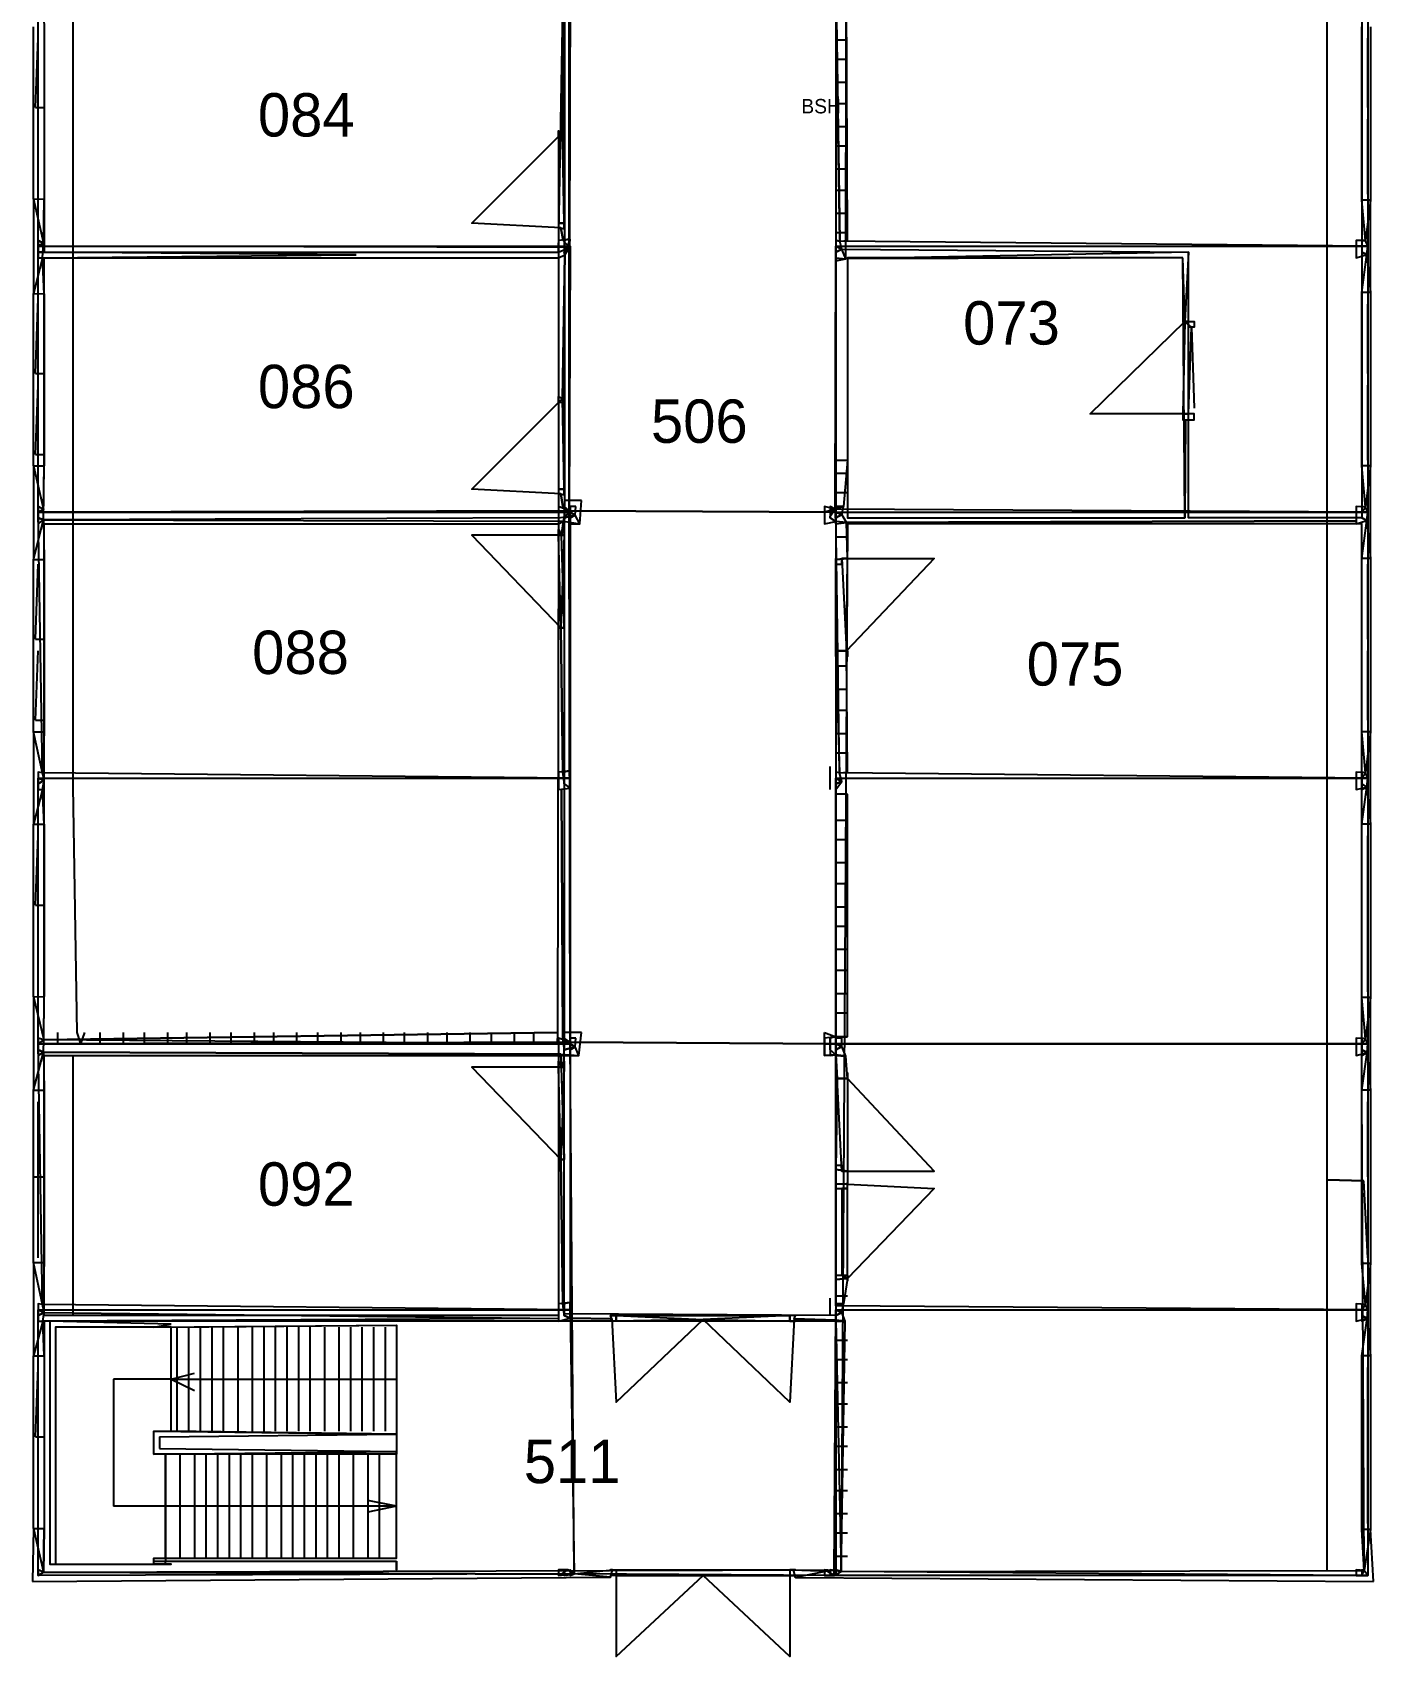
# Model space of a CAD drawing. Header units: metres. Extents: x -641 to 2745, y -1284 to 599.
# Drawn here: x 0 to 232, y -13 to 268 of the extents above; entities that cross this region are included whole.
import ezdxf

# ---------------------------------------------------------------- set-up
doc = ezdxf.new("R2010")
doc.units = ezdxf.units.M

msp = doc.modelspace()

# ---------------------------------------------------------------- linework, layer by layer
for p, q in [((224, 183.5), (224, 330)), ((7, 275.5), (7, 229.5)), ((91.78, 275.33), (91.67, 250.67)), ((91.67, 250.67), (91.78, 275.33)), ((139, 275), (139.67, 231.89)), ((141, 232), (140.83, 274.67)), ((0.17, 239.17), (0.2, 269)), ((0.5, 255), (1, 267)), ((1, 267), (1, 267)), ((2, 269), (2, 239.2)), ((230, 239), (230, 269)), ((231, 255), (231, 267)), ((231.5, 269), (231.5, 239)), ((141, 266.67), (139, 266.67)), ((141, 266.67), (139, 266.67)), ((141, 266.67), (139, 266.67)), ((141, 263.33), (139, 263.33)), ((141, 263.33), (139, 263.33)), ((141, 263.33), (139, 263.33)), ((141, 259.33), (139, 259.33)), ((141, 259.33), (139, 259.33)), ((141, 259.33), (139, 259.33)), ((0.5, 255), (2, 255)), ((1, 240), (1, 253)), ((1, 253), (1, 253)), ((141, 255.67), (139, 255.67)), ((141, 255.67), (139, 255.67)), ((141, 255.67), (139, 255.67)), ((231, 240), (231, 253)), ((91.67, 250.67), (92, 235)), ((141, 251.67), (139, 251.67)), ((141, 251.67), (139, 251.67)), ((141, 251.67), (139, 251.67)), ((141, 248.33), (139, 248.33)), ((141, 248.33), (139, 248.33)), ((141, 248.33), (139, 248.33)), ((141, 244.33), (139, 244.33)), ((141, 244.33), (139, 244.33)), ((141, 244.33), (139, 244.33)), ((0.17, 239.17), (2, 239.2)), ((0.17, 239.17), (2, 239.2)), ((0.17, 239.17), (2, 239.2)), ((0.17, 239.17), (0.17, 222.83)), ((0.17, 239.17), (1.93, 231.53)), ((1.93, 231.53), (2, 239.2)), ((141, 240.67), (139, 240.67)), ((141, 240.67), (139, 240.67)), ((141, 240.67), (139, 240.67)), ((230.62, 232), (230, 239)), ((231.5, 239), (230, 239)), ((231.5, 239), (230.62, 232)), ((231.5, 223), (231.5, 239)), ((141, 236.67), (139, 236.67)), ((141, 236.67), (139, 236.67)), ((141, 236.67), (139, 236.67)), ((91.8, 232), (91.4, 234.2)), ((91.4, 234.2), (91.8, 232)), ((141, 233.33), (139, 233.33)), ((141, 233.33), (139, 233.33)), ((141, 233.33), (139, 233.33)), ((92.12, 229.5), (93, 232.25)), ((139.67, 231.89), (141, 232)), ((140, 230.5), (200, 230)), ((1.75, 229), (0.17, 222.83)), ((1.75, 229), (56, 229.5)), ((2, 222.8), (1.75, 229)), ((56, 229.5), (2, 230)), ((7, 229.5), (7, 183.5)), ((91.67, 204.67), (92.12, 229.5)), ((92.12, 229.5), (91.67, 204.67)), ((140.71, 228.86), (139, 228.5)), ((140.71, 228.86), (139, 228.5)), ((139, 228.5), (140.71, 228.86)), ((139, 228.5), (140.71, 228.86)), ((199, 229), (140.71, 228.86)), ((199.33, 218), (199, 229)), ((200, 230), (199.33, 218)), ((230, 223), (230.86, 229.57)), ((230.86, 229.57), (231.5, 223)), ((0.17, 222.83), (2, 222.8)), ((0.17, 222.83), (2, 222.8)), ((0.17, 222.83), (2, 222.8)), ((0.2, 193), (0.17, 222.83)), ((0.5, 209), (1, 222)), ((2, 222.8), (2, 193)), ((231.5, 223), (230, 223)), ((230, 193), (230, 223)), ((231.5, 223), (231.5, 193)), ((231, 209), (231, 221)), ((200.5, 217), (201, 203)), ((0.5, 209), (2, 209)), ((0.5, 195), (1, 207)), ((1, 207), (1, 207)), ((231, 194), (231, 207)), ((91.67, 204.67), (92, 189)), ((199.5, 201), (199.33, 184)), ((199.33, 184), (199.5, 201)), ((0.5, 195), (2, 195)), ((138.86, 185.5), (139, 194)), ((139, 194), (141, 194)), ((139, 194), (141, 194)), ((141, 194), (140.29, 186)), ((0.2, 193), (0.17, 176.83)), ((0.2, 193), (2, 193)), ((0.2, 193), (1.93, 185.47)), ((0.2, 193), (2, 193)), ((1.93, 185.47), (2, 193)), ((141, 191.67), (139, 191.67)), ((141, 191.67), (139, 191.67)), ((141, 191.67), (139, 191.67)), ((230.62, 185.88), (230, 193)), ((231.5, 193), (230, 193)), ((231.5, 193), (230.62, 185.88)), ((231.5, 177), (231.5, 193)), ((141, 188.33), (139, 188.33)), ((141, 188.33), (139, 188.33)), ((141, 188.33), (139, 188.33)), ((91.4, 188.2), (91.75, 186)), ((91.75, 186), (91.4, 188.2)), ((95, 187), (92, 187)), ((94.67, 183), (95, 187)), ((140.29, 186), (138.86, 185.5)), ((0.17, 176.83), (1.92, 183.67)), ((91, 184), (1.92, 183.67)), ((1.92, 183.67), (2, 176.8)), ((1.92, 183.67), (91.89, 183.44)), ((7, 183.5), (7, 137.5)), ((91.89, 183.44), (91.5, 181)), ((91.5, 181), (91.89, 183.44)), ((91.89, 183.44), (94.67, 183)), ((140.8, 183.2), (139, 183.4)), ((139, 183.4), (139, 176.8)), ((229, 183.5), (140.8, 183.2)), ((140.8, 183.2), (229, 183.5)), ((141, 177), (140.8, 183.2)), ((224, 69.5), (224, 183.5)), ((230, 177), (230.86, 183.57)), ((230.86, 183.57), (231.5, 177)), ((92, 166), (91.5, 181)), ((141, 180.67), (139, 180.67)), ((141, 180.67), (139, 180.67)), ((141, 180.67), (139, 180.67)), ((0.17, 176.83), (2, 176.8)), ((0.17, 176.83), (2, 176.8)), ((0.17, 176.83), (2, 176.8)), ((0.2, 147), (0.17, 176.83)), ((0.5, 163), (1, 176)), ((2, 176.8), (2, 147)), ((141, 177), (139, 176.8)), ((139, 176.8), (141, 177)), ((139, 161), (139, 176.8)), ((231.5, 177), (230, 177)), ((230, 147), (230, 177)), ((231, 163), (231, 176)), ((231.5, 177), (231.5, 147)), ((0.5, 163), (2, 163)), ((91.43, 165), (91.75, 140)), ((91.75, 140), (91.43, 165)), ((0.5, 149), (1, 161)), ((1, 161), (1, 161)), ((140.83, 161), (139, 161)), ((139, 161), (139.62, 139.88)), ((141, 140), (140.83, 161)), ((231, 149), (231, 161)), ((141, 158.33), (139, 158.33)), ((141, 158.33), (139, 158.33)), ((141, 158.33), (139, 158.33)), ((141, 154.33), (139, 154.33)), ((141, 154.33), (139, 154.33)), ((141, 154.33), (139, 154.33)), ((0.5, 149), (2, 149)), ((141, 150.67), (139, 150.67)), ((141, 150.67), (139, 150.67)), ((141, 150.67), (139, 150.67)), ((0.2, 147), (0.2, 131)), ((1.75, 139.88), (0.2, 147)), ((0.2, 147), (2, 147)), ((0.2, 147), (2, 147)), ((2, 147), (1.75, 139.88)), ((141, 146.67), (139, 146.67)), ((141, 146.67), (139, 146.67)), ((141, 146.67), (139, 146.67)), ((230.62, 139.88), (230, 147)), ((231.5, 147), (230, 147)), ((231.5, 147), (230.62, 139.88)), ((231.5, 131), (231.5, 147)), ((141, 143.33), (139, 143.33)), ((141, 143.33), (139, 143.33)), ((141, 143.33), (139, 143.33)), ((138, 137), (138, 141)), ((93, 137.25), (93, 140.25)), ((139.62, 139.88), (141, 140)), ((1.75, 137), (0.2, 131)), ((2, 131), (1.75, 137)), ((7, 137.5), (7.67, 95)), ((91.5, 137), (91.75, 94)), ((91.75, 94), (91.5, 137)), ((141, 136.2), (139, 136.2)), ((141, 136.2), (139, 136.2)), ((141, 136.2), (139, 136.2)), ((141, 136.2), (139, 136.2)), ((139, 136.2), (139, 94.25)), ((141, 94.25), (141, 136.2)), ((230, 131), (230.86, 137.43)), ((230.86, 137.43), (231.5, 131)), ((0.17, 101.17), (0.2, 131)), ((0.2, 131), (2, 131)), ((0.2, 131), (2, 131)), ((2, 131), (2, 101.2)), ((141, 131.67), (139, 131.67)), ((141, 131.67), (139, 131.67)), ((141, 131.67), (139, 131.67)), ((231.5, 131), (230, 131)), ((230, 101), (230, 131)), ((231.5, 131), (231.5, 101)), ((0.5, 117), (1, 129)), ((1, 129), (1, 129)), ((141, 128.33), (139, 128.33)), ((141, 128.33), (139, 128.33)), ((141, 128.33), (139, 128.33)), ((231, 115.5), (231, 129)), ((141, 124.33), (139, 124.33)), ((141, 124.33), (139, 124.33)), ((141, 124.33), (139, 124.33)), ((141, 120.67), (139, 120.67)), ((141, 120.67), (139, 120.67)), ((141, 120.67), (139, 120.67)), ((0.5, 117), (2, 117)), ((141, 116.67), (139, 116.67)), ((141, 116.67), (139, 116.67)), ((141, 116.67), (139, 116.67)), ((231, 102), (231, 115.5)), ((1, 102), (1, 115)), ((1, 115), (1, 115)), ((141, 113.33), (139, 113.33)), ((141, 113.33), (139, 113.33)), ((141, 113.33), (139, 113.33)), ((141, 109.33), (139, 109.33)), ((141, 109.33), (139, 109.33)), ((141, 109.33), (139, 109.33)), ((141, 105.67), (139, 105.67)), ((141, 105.67), (139, 105.67)), ((141, 105.67), (139, 105.67)), ((0.17, 101.17), (2, 101.2)), ((0.17, 101.17), (2, 101.2)), ((0.17, 101.17), (2, 101.2)), ((0.17, 101.17), (0.2, 85)), ((0.17, 101.17), (1.95, 93.68)), ((1.95, 93.68), (2, 101.2)), ((141, 101.67), (139, 101.67)), ((141, 101.67), (139, 101.67)), ((141, 101.67), (139, 101.67)), ((230.62, 93.88), (230, 101)), ((231.5, 101), (230, 101)), ((231.5, 101), (230.62, 93.88)), ((231.5, 85), (231.5, 101)), ((141, 98.33), (139, 98.33)), ((141, 98.33), (139, 98.33)), ((141, 98.33), (139, 98.33)), ((1.95, 93.68), (90.8, 95)), ((90.75, 93), (1.95, 93.68)), ((1.95, 93.68), (1.95, 93.68)), ((4.33, 95), (4.33, 93)), ((4.33, 95), (4.33, 93)), ((4.33, 95), (4.33, 93)), ((7.67, 95), (8.33, 93)), ((7.67, 95), (8.33, 93)), ((9, 95), (8.33, 93)), ((11.67, 95), (11.67, 93)), ((11.67, 95), (11.67, 93)), ((11.67, 95), (11.67, 93)), ((15.67, 95), (15.67, 93)), ((15.67, 95), (15.67, 93)), ((15.67, 95), (15.67, 93)), ((19.33, 95), (19.33, 93)), ((19.33, 95), (19.33, 93)), ((19.33, 95), (19.33, 93)), ((23.33, 95), (23.33, 93)), ((23.33, 95), (23.33, 93)), ((23.33, 95), (23.33, 93)), ((26.67, 95), (26.67, 93)), ((26.67, 95), (26.67, 93)), ((26.67, 95), (26.67, 93)), ((30.67, 95), (30.67, 93)), ((30.67, 95), (30.67, 93)), ((30.67, 95), (30.67, 93)), ((34.33, 95), (34.33, 93)), ((34.33, 95), (34.33, 93)), ((34.33, 95), (34.33, 93)), ((38.33, 95), (38.33, 93)), ((38.33, 95), (38.33, 93)), ((38.33, 95), (38.33, 93)), ((41.67, 95), (41.67, 93)), ((41.67, 95), (41.67, 93)), ((41.67, 95), (41.67, 93)), ((45.67, 95), (45.67, 93)), ((45.67, 95), (45.67, 93)), ((45.67, 95), (45.67, 93)), ((49.33, 95), (49.33, 93)), ((49.33, 95), (49.33, 93)), ((49.33, 95), (49.33, 93)), ((53.33, 95), (53.33, 93)), ((53.33, 95), (53.33, 93)), ((53.33, 95), (53.33, 93)), ((56.67, 95), (56.67, 93)), ((56.67, 95), (56.67, 93)), ((56.67, 95), (56.67, 93)), ((60.67, 95), (60.67, 93)), ((60.67, 95), (60.67, 93)), ((60.67, 95), (60.67, 93)), ((64.33, 95), (64.33, 93)), ((64.33, 95), (64.33, 93)), ((64.33, 95), (64.33, 93)), ((68.33, 95), (68.33, 93)), ((68.33, 95), (68.33, 93)), ((68.33, 95), (68.33, 93)), ((71.67, 95), (71.67, 93)), ((71.67, 95), (71.67, 93)), ((71.67, 95), (71.67, 93)), ((75.67, 95), (75.67, 93)), ((75.67, 95), (75.67, 93)), ((75.67, 95), (75.67, 93)), ((79.33, 95), (79.33, 93)), ((79.33, 95), (79.33, 93)), ((79.33, 95), (79.33, 93)), ((83.33, 95), (83.33, 93)), ((83.33, 95), (83.33, 93)), ((83.33, 95), (83.33, 93)), ((86.67, 95), (86.67, 93)), ((86.67, 95), (86.67, 93)), ((86.67, 95), (86.67, 93)), ((90.8, 95), (90.75, 93)), ((90.8, 95), (90.75, 93)), ((90.8, 95), (90.75, 93)), ((95, 95), (92, 95)), ((94.5, 91), (95, 95)), ((137, 91), (137, 95)), ((137, 95), (139, 94.25)), ((141, 94.25), (139, 94.25)), ((141, 94.25), (139, 94.25)), ((139, 94.25), (141, 94.25)), ((0.2, 85), (1.92, 91.58)), ((1.92, 91.58), (2, 85)), ((91.4, 91.2), (1.92, 91.58)), ((1.92, 91.58), (91.4, 91.2)), ((7, 91), (7, 46)), ((91.4, 91.2), (91.5, 89)), ((91.5, 89), (91.4, 91.2)), ((91.4, 91.2), (94.5, 91)), ((139, 91.1), (137, 91)), ((140.71, 90.86), (139, 91.1)), ((140.71, 90.86), (139, 91.1)), ((140.71, 90.86), (139, 91.1)), ((140.71, 90.86), (139, 91.1)), ((139, 91.1), (139.2, 87)), ((141, 87), (140.71, 90.86)), ((230, 85), (230.88, 91.5)), ((230.88, 91.5), (231.5, 85)), ((92, 74), (91.5, 89)), ((0.17, 55.17), (0.2, 85)), ((0.2, 85), (2, 85)), ((0.2, 85), (2, 85)), ((2, 85), (2, 55.2)), ((139.2, 87), (139, 71.25)), ((139.2, 87), (141, 87)), ((231.5, 85), (230, 85)), ((230, 55), (230, 85)), ((231.5, 85), (231.5, 55)), ((1, 69.25), (1, 83)), ((1, 83), (1, 83)), ((231, 70), (231, 83)), ((91.43, 73), (91.75, 48)), ((91.75, 48), (91.43, 73)), ((139, 71.25), (141, 71)), ((139, 68.75), (139, 71.25)), ((141, 71), (141, 68.75)), ((0, 70), (2, 70)), ((1, 56), (1, 69.25)), ((1, 69.25), (1, 69.25)), ((141, 68.75), (139, 68.75)), ((139, 52.25), (139, 68.75)), ((224, 2), (224, 69.5)), ((224, 69.5), (230.33, 69.33)), ((230.33, 69.33), (224, 69.5)), ((231, 56), (230.33, 69.33)), ((0.17, 55.17), (2, 55.2)), ((0.17, 55.17), (2, 55.2)), ((0.17, 55.17), (2, 55.2)), ((0.17, 55.17), (0.2, 39)), ((1.75, 47.88), (0.17, 55.17)), ((2, 55.2), (1.75, 47.88)), ((230.62, 47.88), (230, 55)), ((231.5, 55), (230, 55)), ((231.5, 55), (230.62, 47.88)), ((231.5, 39), (231.5, 55)), ((139, 52.25), (141, 52.4)), ((139, 47.67), (139, 52.25)), ((141, 52.4), (140.29, 48)), ((93, 45.57), (93, 48.25)), ((138, 46), (138, 49)), ((141, 49.33), (139, 49.33)), ((141, 49.33), (139, 49.33)), ((141, 49.33), (139, 49.33)), ((140.29, 48), (139, 47.67)), ((1.8, 45), (0.2, 39)), ((91, 45.5), (1.8, 45)), ((2, 39), (1.8, 45)), ((2, 46.5), (91, 45.5)), ((93, 45.57), (100.2, 45.4)), ((100.2, 45.4), (93, 45.57)), ((101, 46), (131, 46)), ((139, 45.2), (131.8, 45.4)), ((131.8, 45.4), (139, 45.2)), ((140.6, 45), (139, 45.2)), ((140.6, 45), (139, 45.2)), ((139, 45.2), (139.9, 1.7)), ((139.9, 1.7), (140.6, 45)), ((230, 39), (230.88, 45.5)), ((230.88, 45.5), (231.5, 39)), ((21, 44), (63, 44.33)), ((25, 44), (25, 26)), ((27, 44), (27, 26)), ((29, 44), (29, 26)), ((31, 44), (31, 26)), ((33, 44), (33, 26)), ((35.5, 44), (35.5, 26)), ((35.5, 44), (35.5, 26)), ((38, 44), (38, 26)), ((40, 44), (40, 26)), ((42, 44), (42, 26)), ((44, 44), (44, 26)), ((46, 44), (46, 26)), ((48, 44), (48, 26)), ((50.5, 44), (50.5, 26)), ((50.5, 44), (50.5, 26)), ((53, 44), (53, 26)), ((55, 44), (55, 26)), ((57, 44), (57, 26)), ((59, 44), (59, 26)), ((61, 44), (61, 26)), ((141, 41.67), (139, 41.67)), ((141, 41.67), (139, 41.67)), ((141, 41.67), (139, 41.67)), ((0.17, 9.17), (0.2, 39)), ((0.2, 39), (2, 39)), ((0.2, 39), (2, 39)), ((0.5, 25), (1, 37)), ((1, 37), (1, 37)), ((2, 39), (2, 9.17)), ((141, 38.33), (139, 38.33)), ((141, 38.33), (139, 38.33)), ((141, 38.33), (139, 38.33)), ((231.5, 39), (230, 39)), ((230, 9), (230, 39)), ((231, 23.5), (231, 37)), ((231.5, 39), (231.5, 9)), ((14, 35), (14, 13)), ((24, 35), (14, 35)), ((24, 35), (28, 36)), ((24, 35), (28, 33)), ((24, 35), (63, 35)), ((141, 34.33), (139, 34.33)), ((141, 34.33), (139, 34.33)), ((141, 34.33), (139, 34.33)), ((141, 30.67), (139, 30.67)), ((141, 30.67), (139, 30.67)), ((141, 30.67), (139, 30.67)), ((21, 26), (63, 25.5)), ((22, 25), (63, 25.5)), ((63, 25.5), (63, 22.5)), ((141, 26.67), (139, 26.67)), ((141, 26.67), (139, 26.67)), ((141, 26.67), (139, 26.67)), ((0.5, 25), (2, 25)), ((1, 10), (1, 23)), ((1, 23), (1, 23)), ((21, 22), (63, 22.5)), ((22, 25), (22, 23)), ((22, 23), (63, 22.5)), ((141, 23.33), (139, 23.33)), ((141, 23.33), (139, 23.33)), ((141, 23.33), (139, 23.33)), ((231, 10), (231, 23.5)), ((23, 22), (23, 3.5)), ((25.5, 22), (25.5, 4)), ((25.5, 22), (25.5, 4)), ((28, 22), (28, 4)), ((30, 22), (30, 4)), ((32, 22), (32, 4)), ((34, 22), (34, 4)), ((36, 22), (36, 4)), ((38, 22), (38, 4)), ((40.5, 22), (40.5, 4)), ((40.5, 22), (40.5, 4)), ((43, 22), (43, 4)), ((45, 22), (45, 4)), ((47, 22), (47, 4)), ((49, 22), (49, 4)), ((51, 22), (51, 4)), ((53, 22), (53, 4)), ((55.5, 22), (55.5, 4)), ((55.5, 22), (55.5, 4)), ((58, 22), (58, 4)), ((60, 22), (60, 4)), ((141, 19.33), (139, 19.33)), ((141, 19.33), (139, 19.33)), ((141, 19.33), (139, 19.33)), ((141, 15.67), (139, 15.67)), ((141, 15.67), (139, 15.67)), ((141, 15.67), (139, 15.67)), ((23, 13), (14, 13)), ((63, 13), (23, 13)), ((63, 13), (58, 14)), ((63, 13), (58, 12)), ((141, 11.67), (139, 11.67)), ((141, 11.67), (139, 11.67)), ((141, 11.67), (139, 11.67)), ((0.17, 9.17), (0, 0)), ((0.17, 9.17), (2, 9.17)), ((0.17, 9.17), (1.93, 1.6)), ((0.17, 9.17), (2, 9.17)), ((0.17, 9.17), (2, 9.17)), ((1.93, 1.6), (2, 9.17)), ((230.4, 1.9), (230, 9)), ((231.5, 9), (230, 9)), ((231.5, 9), (230.4, 1.9)), ((232, 0), (231.5, 9)), ((141, 8.33), (139, 8.33)), ((141, 8.33), (139, 8.33)), ((141, 8.33), (139, 8.33)), ((21, 3.5), (63, 3.5)), ((21, 3.5), (63, 3.5)), ((141, 4.33), (139, 4.33)), ((141, 4.33), (139, 4.33)), ((141, 4.33), (139, 4.33)), ((0, 0), (100, 0.75)), ((1.93, 1.6), (91.5, 1.25)), ((91.5, 1.25), (1.93, 1.6)), ((93.72, 1.33), (100.33, 2)), ((100, 0.75), (93.72, 1.33)), ((100, 0.75), (93.72, 1.33)), ((100.33, 2), (131.67, 2)), ((131.67, 2), (137.5, 1.75)), ((137.5, 1.75), (132, 0.67)), ((132, 0.67), (232, 0)), ((139.9, 1.7), (230.4, 1.9)), ((229, 1), (139.9, 1.7)), ((139.9, 1.7), (139.9, 1.7))]:
    msp.add_line(p, q)
for points in [[(92.2, 414.2), (139, 414), (139, 46), (92, 46.29)], [(140.71, 228.86), (141, 413), (230, 413), (230, 223), (230, 223), (230, 193), (230, 193), (230, 184), (200, 184), (200, 230)], [(1, 231), (1, 277), (93, 277), (92.9, 230.8)], [(92.82, 277), (139, 277), (139, 185), (92.86, 185.21)], [(139.67, 231.89), (139, 277), (231, 277), (231, 231)], [(1.71, 275), (2, 269), (2, 269), (2, 239), (2, 239), (2, 230), (91, 230), (91.78, 275.33)], [(91.67, 250.67), (92, 251), (92, 251), (92, 250), (92, 250), (92, 250), (91, 250), (91, 251), (91, 251), (91.67, 250.67)], [(91, 250), (91, 235), (92, 235), (91.67, 250.67)], [(91.4, 234.2), (92, 234), (92, 234), (92, 235), (92, 235), (92, 235), (91, 235), (91, 234), (91, 234), (91.4, 234.2)], [(1.93, 231.53), (1, 232), (1, 232), (1.93, 231.53)], [(1.93, 231.53), (1, 232), (1, 231), (1.93, 231.53)], [(1.93, 231.53), (1, 232), (1, 231), (1.93, 231.53)], [(1.93, 231.53), (1, 232), (1, 231), (1.93, 231.53)], [(1.93, 231.53), (1, 232), (1, 231), (1.93, 231.53)], [(1.93, 231.53), (1, 231), (1, 230), (2, 230)], [(1.93, 231.53), (1, 231), (1, 230), (2, 230)], [(1.93, 231.53), (1, 231), (1, 229), (1.75, 229)], [(1, 185), (1, 231), (93, 231), (92.86, 185.21)], [(93, 232.25), (91, 232), (91, 231), (92.9, 230.8)], [(93, 232.25), (91, 232), (91, 231), (92.9, 230.8)], [(92.9, 230.8), (91, 231), (91, 230), (92.9, 230.8)], [(92.9, 230.8), (91, 231), (91, 229), (92.12, 229.5)], [(91.8, 232), (92, 232), (92, 232), (91.8, 232)], [(91.8, 232), (92, 232), (92, 231), (92.9, 230.8)], [(93, 232.25), (92, 232), (92, 231), (92.9, 230.8)], [(92.9, 230.8), (92, 231), (92, 230), (92.9, 230.8)], [(138.86, 185.5), (139, 231), (231, 231), (231, 185)], [(139.67, 231.89), (139, 232), (139, 232), (139.67, 231.89)], [(139.67, 231.89), (139, 232), (139, 231), (140, 230.5)], [(139.67, 231.89), (139, 232), (139, 231), (140, 230.5)], [(139.67, 231.89), (139, 232), (139, 231), (140, 230.5)], [(139.67, 231.89), (139, 232), (139, 231), (140, 230.5)], [(140, 230.5), (139, 231), (139, 230), (140, 230.5)], [(140, 230.5), (139, 231), (139, 230), (140, 230.5)], [(140, 230.5), (139, 231), (139, 229), (140.71, 228.86)], [(140, 230.5), (139, 230), (139, 230), (140, 230.5)], [(140, 230.5), (139, 230), (139, 230), (140, 230.5)], [(230.62, 232), (229, 232), (229, 231), (231, 231)], [(231, 231), (229, 231), (229, 229), (230.86, 229.57)], [(230.62, 232), (230, 232), (230, 232), (230.62, 232)], [(230.62, 232), (230, 232), (230, 231), (231, 231)], [(230.62, 232), (230, 232), (230, 231), (231, 231)], [(230.62, 232), (230, 232), (230, 231), (231, 231)], [(231, 231), (230, 231), (230, 230), (230.86, 229.57)], [(231, 231), (230, 231), (230, 230), (230.86, 229.57)], [(2, 230), (1, 230), (1, 230), (2, 230)], [(2, 230), (1, 230), (1, 230), (2, 230)], [(1.92, 183.67), (2, 193), (2, 193), (2, 223), (2, 223), (2, 229), (91, 229), (91, 184)], [(92.12, 229.5), (92, 230), (92, 230), (92.12, 229.5)], [(92.12, 229.5), (92, 230), (92, 230), (92.12, 229.5)], [(199, 229), (141, 229), (141, 184), (199.33, 184)], [(230, 230), (230, 230), (230, 230), (230, 230)], [(230.86, 229.57), (230, 230), (230, 230), (230.86, 229.57)], [(199.33, 218), (199, 202), (200, 202), (200.5, 217)], [(199.33, 218), (200, 218), (201, 218), (201, 217), (200, 217), (200, 218), (199, 218), (199, 218), (199, 218), (199.33, 218)], [(91.67, 204.67), (92, 205), (92, 205), (92, 204), (92, 204), (92, 204), (91, 204), (91, 205), (91, 205), (91.67, 204.67)], [(91, 204), (91, 189), (92, 189), (91.67, 204.67)], [(199.5, 201), (200, 201), (201, 201), (201, 202), (200, 202), (200, 202), (199, 202), (199, 201), (199, 201), (199.5, 201)], [(91.4, 188.2), (92, 188), (92, 188), (92, 189), (92, 189), (92, 189), (91, 189), (91, 188), (91, 188), (91.4, 188.2)], [(1.93, 185.47), (1, 186), (1, 185), (1.93, 185.47)], [(1.93, 185.47), (1, 186), (1, 185), (1.93, 185.47)], [(1.93, 185.47), (1, 186), (1, 185), (1.93, 185.47)], [(1.93, 185.47), (1, 186), (1, 185), (1.93, 185.47)], [(1.93, 185.47), (1, 186), (1, 185), (1.93, 185.47)], [(1.93, 185.47), (1, 185), (1, 184), (1.92, 183.67)], [(1.93, 185.47), (1, 185), (1, 184), (1.92, 183.67)], [(1.93, 185.47), (1, 185), (1, 183), (1.92, 183.67)], [(92.86, 185.21), (91, 186), (91, 185), (92.86, 185.21)], [(92.86, 185.21), (91, 186), (91, 185), (92.86, 185.21)], [(91.75, 186), (92, 186), (92, 185), (92.86, 185.21)], [(91.75, 186), (92, 186), (92, 185), (92.86, 185.21)], [(92.86, 185.21), (92, 186), (92, 185), (92.86, 185.21)], [(94, 186), (93, 186), (93, 185), (93.88, 184.5)], [(94, 186), (93, 186), (93, 185), (93.88, 184.5)], [(94, 186), (93, 186), (93, 185), (93.88, 184.5)], [(94, 186), (93, 186), (93, 185), (93.88, 184.5)], [(94, 186), (93, 186), (93, 185), (93.88, 184.5)], [(138.86, 185.5), (137, 186), (137, 185), (138.86, 185.5)], [(138.86, 185.5), (137, 185), (137, 183), (139, 183.4)], [(138.86, 185.5), (138, 186), (138, 185), (138, 184.33)], [(138.86, 185.5), (138, 186), (138, 185), (138, 184.33)], [(138.86, 185.5), (138, 186), (138, 185), (138.86, 185.5)], [(138.86, 185.5), (138, 186), (138, 185), (138.86, 185.5)], [(138.86, 185.5), (138, 185), (138, 184), (139, 183.4)], [(138.86, 185.5), (138, 185), (138, 184), (139, 183.4)], [(140.29, 186), (139, 186), (139, 185), (140, 184.57)], [(140.29, 186), (139, 186), (139, 185), (140, 184.57)], [(140.29, 186), (139, 186), (139, 185), (140, 184.57)], [(140.29, 186), (139, 186), (139, 185), (140, 184.57)], [(140.29, 186), (139, 186), (139, 185), (140, 184.57)], [(230.62, 185.88), (229, 186), (229, 185), (231, 185)], [(230.62, 185.88), (230, 186), (230, 185), (230.62, 185.88)], [(230.62, 185.88), (230, 186), (230, 185), (231, 185)], [(230.62, 185.88), (230, 186), (230, 185), (231, 185)], [(230.62, 185.88), (230, 186), (230, 185), (231, 185)], [(1.75, 139.88), (1, 185), (93, 185), (93, 139)], [(1.92, 183.67), (1, 184), (1, 184), (1.92, 183.67)], [(1.92, 183.67), (1, 184), (1, 184), (1.92, 183.67)], [(1.95, 93.68), (2, 101), (2, 101), (2, 131), (2, 131), (2, 147), (2, 147), (2, 177), (2, 177), (2, 183), (91, 183), (90.8, 95)], [(92.86, 185.21), (91, 185), (91, 184), (93.88, 184.5)], [(92.86, 185.21), (91, 185), (91, 183), (91.89, 183.44)], [(91.89, 183.44), (92, 184), (92, 184), (91.89, 183.44)], [(91.89, 183.44), (92, 184), (92, 184), (91.89, 183.44)], [(92.86, 185.21), (92, 185), (92, 184), (93.88, 184.5)], [(92.86, 185.21), (139, 185), (139, 93), (93, 93.27)], [(93.88, 184.5), (93, 185), (93, 184), (93.88, 184.5)], [(93.88, 184.5), (93, 185), (93, 184), (93.88, 184.5)], [(93.88, 184.5), (93, 185), (93, 183), (94.67, 183)], [(93.88, 184.5), (93, 184), (93, 184), (93.88, 184.5)], [(93.88, 184.5), (93, 184), (93, 184), (93.88, 184.5)], [(138, 184.33), (138, 184), (138, 184), (138, 184.33)], [(138, 184.33), (138, 184), (138, 184), (138, 184.33)], [(140, 184.57), (139, 185), (139, 184), (140, 184.57)], [(140, 184.57), (139, 185), (139, 184), (140, 184.57)], [(140, 184.57), (139, 185), (139, 183), (140.8, 183.2)], [(139.62, 139.88), (139, 185), (231, 185), (231, 139)], [(140, 184.57), (139, 184), (139, 184), (140, 184.57)], [(140, 184.57), (139, 184), (139, 184), (140, 184.57)], [(230.4, 1.9), (230, 85), (230, 85), (230, 101), (230, 101), (230, 131), (230, 131), (230, 147), (230, 147), (230, 177), (230, 177), (230, 183), (141, 183), (139.9, 1.7)], [(231, 185), (229, 185), (229, 183), (230.86, 183.57)], [(231, 185), (230, 185), (230, 184), (230.86, 183.57)], [(231, 185), (230, 185), (230, 184), (230.86, 183.57)], [(230, 184), (230, 184), (230, 184), (230, 184)], [(230.86, 183.57), (230, 184), (230, 184), (230.86, 183.57)], [(91.5, 181), (92, 182), (92, 182), (92, 181), (92, 181), (92, 181), (91, 181), (91, 182), (91, 182), (91.5, 181)], [(91.43, 165), (91, 181), (92, 181), (91.43, 165)], [(139, 176.8), (139, 177), (139, 177), (139, 176), (140, 176), (140, 177), (141, 177), (141, 177), (141, 177), (141, 177)], [(140.83, 161), (141, 177), (140, 177), (140.83, 161)], [(91.43, 165), (92, 165), (92, 165), (92, 166), (92, 166), (92, 165), (91, 165), (91, 165), (91, 165), (91.43, 165)], [(139, 161), (139, 160), (139, 160), (139, 161), (140, 161), (140, 161), (141, 161), (141, 160), (141, 160), (140.83, 161)], [(1.75, 139.88), (1, 140), (1, 139), (2, 138.62)], [(1.75, 139.88), (1, 140), (1, 139), (2, 138.62)], [(1.75, 139.88), (1, 140), (1, 139), (2, 138.62)], [(1.75, 139.88), (1, 140), (1, 139), (2, 138.62)], [(1.75, 139.88), (1, 140), (1, 139), (2, 138.62)], [(2, 138.62), (1, 139), (1, 138), (2, 138.62)], [(2, 138.62), (1, 139), (1, 137), (1.75, 137)], [(2, 138.62), (1, 139), (1, 137), (1.75, 137)], [(1, 93), (1, 139), (93, 139), (93, 93.27)], [(2, 138.62), (1, 138), (1, 138), (2, 138.62)], [(2, 138.62), (1, 138), (1, 138), (2, 138.62)], [(93, 140.25), (91, 140), (91, 139), (93, 139)], [(93, 140.25), (91, 140), (91, 139), (93, 139)], [(93, 139), (91, 139), (91, 137), (93, 137.25)], [(93, 139), (91, 139), (91, 137), (93, 137.25)], [(91.75, 140), (92, 140), (92, 139), (92, 138.33)], [(91.75, 140), (92, 140), (92, 139), (92, 138.33)], [(93, 140.25), (92, 140), (92, 139), (93, 139)], [(93, 139), (92, 139), (92, 138), (93, 137.25)], [(92, 138.33), (92, 138), (92, 138), (92, 138.33)], [(92, 138.33), (92, 138), (92, 138), (92, 138.33)], [(139.62, 139.88), (139, 140), (139, 139), (140, 138.4)], [(139.62, 139.88), (139, 140), (139, 139), (140, 138.4)], [(139.62, 139.88), (139, 140), (139, 139), (140, 138.4)], [(139.62, 139.88), (139, 140), (139, 139), (140, 138.4)], [(139.62, 139.88), (139, 140), (139, 139), (140, 138.4)], [(140, 138.4), (139, 139), (139, 138), (140, 138.4)], [(140, 138.4), (139, 139), (139, 137), (140, 138.4)], [(140, 138.4), (139, 139), (139, 137), (140, 138.4)], [(139, 93), (139, 139), (231, 139), (231, 93)], [(140, 138.4), (139, 138), (139, 138), (140, 138.4)], [(140, 138.4), (139, 138), (139, 138), (140, 138.4)], [(230.62, 139.88), (229, 140), (229, 139), (231, 139)], [(231, 139), (229, 139), (229, 137), (230.86, 137.43)], [(230.62, 139.88), (230, 140), (230, 139), (230.62, 139.88)], [(230.62, 139.88), (230, 140), (230, 139), (231, 139)], [(230.62, 139.88), (230, 140), (230, 139), (231, 139)], [(230.62, 139.88), (230, 140), (230, 139), (231, 139)], [(231, 139), (230, 139), (230, 138), (230.86, 137.43)], [(231, 139), (230, 139), (230, 137), (230.86, 137.43)], [(230, 138), (230, 138), (230, 138), (230, 138)], [(230.86, 137.43), (230, 138), (230, 138), (230.86, 137.43)], [(1.95, 93.68), (1, 94), (1, 93), (1.95, 93.68)], [(1.95, 93.68), (1, 94), (1, 93), (1.95, 93.68)], [(1.95, 93.68), (1, 94), (1, 93), (1.95, 93.68)], [(1.95, 93.68), (1, 94), (1, 93), (1.95, 93.68)], [(1.95, 93.68), (1, 94), (1, 93), (1.95, 93.68)], [(1.95, 93.68), (1, 93), (1, 91), (1.92, 91.58)], [(1.95, 93.68), (1, 93), (1, 91), (1.92, 91.58)], [(1.75, 47.88), (1, 93), (93, 93), (93, 47)], [(93, 93.27), (91, 94), (91, 93), (93, 93.27)], [(93, 93.27), (91, 94), (91, 93), (93, 93.27)], [(93, 93.27), (91, 93), (91, 91), (93, 91)], [(93, 93.27), (91, 93), (91, 91), (93, 91)], [(91.75, 94), (92, 94), (92, 93), (92, 92.33)], [(91.75, 94), (92, 94), (92, 93), (92, 92.33)], [(93, 93.27), (92, 94), (92, 93), (93, 93.27)], [(94, 94), (93, 94), (93, 93), (93.87, 92.47)], [(94, 94), (93, 94), (93, 93), (93.87, 92.47)], [(94, 94), (93, 94), (93, 93), (93.87, 92.47)], [(94, 94), (93, 94), (93, 93), (93.87, 92.47)], [(94, 94), (93, 94), (93, 93), (93.87, 92.47)], [(93, 93.27), (139, 93), (139, 1), (93.72, 1.33)], [(93.87, 92.47), (93, 93), (93, 91), (94.5, 91)], [(93.87, 92.47), (93, 93), (93, 91), (94.5, 91)], [(139, 94.25), (137, 94), (137, 93), (139, 93)], [(139, 93), (137, 93), (137, 91), (139, 91.1)], [(139, 94.25), (138, 94), (138, 93), (139, 93)], [(139, 94.25), (138, 94), (138, 93), (139, 93)], [(138, 94), (138, 94), (138, 93), (138, 92.33)], [(138, 94), (138, 94), (138, 93), (138, 92.33)], [(139, 93), (138, 93), (138, 91), (139, 91.1)], [(140, 94), (139, 94), (139, 93), (140, 92.54)], [(140, 94), (139, 94), (139, 93), (140, 92.54)], [(140, 94), (139, 94), (139, 93), (140, 92.54)], [(140, 94), (139, 94), (139, 93), (140, 92.54)], [(140, 94), (139, 94), (139, 93), (140, 92.54)], [(140, 92.54), (139, 93), (139, 91), (140.71, 90.86)], [(140, 92.54), (139, 93), (139, 91), (140.71, 90.86)], [(139, 47.67), (139, 93), (231, 93), (231, 47)], [(230.62, 93.88), (229, 94), (229, 93), (231, 93)], [(231, 93), (229, 93), (229, 91), (230.88, 91.5)], [(230.62, 93.88), (230, 94), (230, 93), (230.62, 93.88)], [(230.62, 93.88), (230, 94), (230, 93), (231, 93)], [(230.62, 93.88), (230, 94), (230, 93), (231, 93)], [(230.62, 93.88), (230, 94), (230, 93), (231, 93)], [(231, 93), (230, 93), (230, 91), (230.88, 91.5)], [(1.92, 91.58), (1, 92), (1, 92), (1.92, 91.58)], [(1.92, 91.58), (1, 92), (1, 92), (1.92, 91.58)], [(1.92, 91.58), (1, 92), (1, 92), (1.92, 91.58)], [(2, 85), (2, 91), (91, 91), (91, 46), (2, 46), (2, 55), (2, 55), (2, 85), (2, 85)], [(91.5, 89), (92, 90), (92, 90), (92, 89), (92, 89), (92, 89), (91, 89), (91, 90), (91, 90), (91.5, 89)], [(93.87, 92.47), (92, 92), (92, 92), (93.87, 92.47)], [(92, 92.33), (92, 92), (92, 92), (92, 92.33)], [(92, 92.33), (92, 92), (92, 92), (92, 92.33)], [(93.87, 92.47), (93, 92), (93, 92), (93.87, 92.47)], [(93.87, 92.47), (93, 92), (93, 92), (93.87, 92.47)], [(93.87, 92.47), (93, 92), (93, 92), (93.87, 92.47)], [(138, 92.33), (138, 92), (138, 92), (138, 92.33)], [(138, 92.33), (138, 92), (138, 92), (138, 92.33)], [(139, 91.1), (138, 92), (138, 92), (139, 91.1)], [(140, 92.54), (139, 92), (139, 92), (140, 92.54)], [(140, 92.54), (139, 92), (139, 92), (140, 92.54)], [(140, 92.54), (139, 92), (139, 92), (140, 92.54)], [(230, 92), (230, 92), (230, 92), (230, 92)], [(230.88, 91.5), (230, 92), (230, 92), (230.88, 91.5)], [(230.88, 91.5), (230, 92), (230, 92), (230.88, 91.5)], [(91.43, 73), (91, 89), (92, 89), (91.43, 73)], [(139.2, 87), (139, 88), (139, 88), (139, 87), (140, 87), (140, 87), (141, 87), (141, 88), (141, 88), (141, 87)], [(141, 87), (141, 71), (140, 71), (139.2, 87)], [(91.43, 73), (92, 73), (92, 73), (92, 74), (92, 74), (92, 73), (91, 73), (91, 73), (91, 73), (91.43, 73)], [(139, 71.25), (139, 71), (139, 71), (139, 72), (140, 72), (140, 71), (141, 71), (141, 71), (141, 71), (141, 71)], [(139, 68.75), (139, 69), (139, 69), (139, 68), (140, 68), (140, 68), (141, 68), (141, 69), (141, 69), (141, 68.75)], [(141, 52.4), (141, 68), (140, 68), (140, 53)], [(139, 52.25), (139, 52), (139, 52), (139, 53), (140, 53), (140, 53), (141, 53), (141, 52), (141, 52), (141, 52.4)], [(1.75, 47.88), (1, 48), (1, 47), (2, 46.5)], [(1.75, 47.88), (1, 48), (1, 47), (2, 46.5)], [(1.75, 47.88), (1, 48), (1, 47), (2, 46.5)], [(1.75, 47.88), (1, 48), (1, 47), (2, 46.5)], [(1.75, 47.88), (1, 48), (1, 47), (2, 46.5)], [(93, 48.25), (91, 48), (91, 47), (93, 47)], [(93, 48.25), (91, 48), (91, 47), (93, 47)], [(91.75, 48), (92, 48), (92, 47), (92, 46.29)], [(91.75, 48), (92, 48), (92, 47), (92, 46.29)], [(93, 48.25), (92, 48), (92, 47), (93, 47)], [(140.29, 48), (139, 48), (139, 47), (140, 46.54)], [(140.29, 48), (139, 48), (139, 47), (140, 46.54)], [(140.29, 48), (139, 48), (139, 47), (140, 46.54)], [(140.29, 48), (139, 48), (139, 47), (140, 46.54)], [(140.29, 48), (139, 48), (139, 47), (140, 46.54)], [(230.62, 47.88), (229, 48), (229, 47), (231, 47)], [(230.62, 47.88), (230, 48), (230, 47), (230.62, 47.88)], [(230.62, 47.88), (230, 48), (230, 47), (231, 47)], [(230.62, 47.88), (230, 48), (230, 47), (231, 47)], [(230.62, 47.88), (230, 48), (230, 47), (231, 47)], [(2, 46.5), (1, 47), (1, 45), (1.8, 45)], [(2, 46.5), (1, 47), (1, 45), (1.8, 45)], [(1, 1), (1, 47), (93, 47), (93.72, 1.33)], [(2, 46.5), (1, 46), (1, 46), (2, 46.5)], [(2, 46.5), (1, 46), (1, 46), (2, 46.5)], [(2, 46.5), (1, 46), (1, 46), (2, 46.5)], [(1.93, 1.6), (139, 2), (139, 45), (2, 45), (2, 39), (2, 39), (2, 9), (2, 9.17)], [(24, 44.5), (3, 45), (3, 3), (24, 3), (24, 3), (21, 3), (21, 4), (23, 4), (23, 22), (21, 22), (21, 23), (21, 23), (21, 25), (21, 25), (21, 26), (24, 26), (24, 44), (21, 44), (21, 44), (24, 44.5)], [(93, 47), (91, 47), (91, 45), (93, 45.57)], [(93, 47), (91, 47), (91, 45), (93, 45.57)], [(92, 46.29), (92, 46), (92, 46), (92, 46.29)], [(92, 46.29), (92, 46), (92, 46), (92, 46.29)], [(93, 45.57), (92, 46), (92, 46), (93, 45.57)], [(100.2, 45.4), (100, 46), (100, 46), (101, 46), (101, 46), (101, 46), (101, 45), (100, 45), (100, 45), (100.2, 45.4)], [(116, 45.33), (101, 45), (101, 46), (116, 45.33)], [(116, 45.33), (131, 45), (131, 46), (116, 45.33)], [(131.8, 45.4), (132, 46), (132, 46), (131, 46), (131, 46), (131, 46), (131, 45), (132, 45), (132, 45), (131.8, 45.4)], [(138.67, 1), (139, 47), (231, 47), (231, 1)], [(140, 46.54), (139, 47), (139, 45), (140.6, 45)], [(140, 46.54), (139, 47), (139, 45), (140.6, 45)], [(140, 46.54), (139, 46), (139, 46), (140, 46.54)], [(140, 46.54), (139, 46), (139, 46), (140, 46.54)], [(140, 46.54), (139, 46), (139, 46), (140, 46.54)], [(231, 47), (229, 47), (229, 45), (230.88, 45.5)], [(231, 47), (230, 47), (230, 45), (230.88, 45.5)], [(230, 46), (230, 46), (230, 46), (230, 46)], [(230.88, 45.5), (230, 46), (230, 46), (230.88, 45.5)], [(230.88, 45.5), (230, 46), (230, 46), (230.88, 45.5)], [(63, 25.5), (24, 26), (24, 44), (63, 44.33)], [(1.93, 1.6), (1, 2), (1, 1), (1.93, 1.6)], [(1.93, 1.6), (1, 2), (1, 1), (1.93, 1.6)], [(1.93, 1.6), (1, 2), (1, 1), (1.93, 1.6)], [(1.93, 1.6), (1, 2), (1, 1), (1.93, 1.6)], [(1.93, 1.6), (1, 2), (1, 1), (1.93, 1.6)], [(92.6, 2), (91, 2), (91, 1), (93.72, 1.33)], [(92.6, 2), (91, 2), (91, 1), (93.72, 1.33)], [(92.6, 2), (92, 2), (92, 1), (91.5, 1.25)], [(92.6, 2), (92, 2), (92, 1), (91.5, 1.25)], [(92.6, 2), (92, 2), (92, 1), (93.72, 1.33)], [(93.72, 1.33), (93, 2), (93, 1), (93.72, 1.33)], [(93.72, 1.33), (93, 2), (93, 1), (93.72, 1.33)], [(93.72, 1.33), (93, 2), (93, 1), (93.72, 1.33)], [(93.72, 1.33), (93, 2), (93, 1), (93.72, 1.33)], [(93.72, 1.33), (93, 2), (93, 1), (93.72, 1.33)], [(100.33, 2), (100, 2), (100, 2), (101, 2), (101, 2), (101, 2), (101, 1), (100, 1), (100, 1), (100, 0.75)], [(116, 1), (101, 1), (101, 1), (116, 1)], [(116, 1), (131, 1), (131, 1), (116, 1)], [(131.67, 2), (132, 2), (132, 2), (131, 2), (131, 2), (131, 2), (131, 1), (132, 1), (132, 1), (132, 0.67)], [(139.9, 1.7), (137, 2), (137, 1), (138.67, 1)], [(137.5, 1.75), (138, 2), (138, 1), (138.67, 1)], [(137.5, 1.75), (138, 2), (138, 1), (138.67, 1)], [(139.9, 1.7), (138, 2), (138, 1), (138.67, 1)], [(139.9, 1.7), (138, 2), (138, 1), (138.67, 1)], [(139.9, 1.7), (139, 2), (139, 1), (139.9, 1.7)], [(139.9, 1.7), (139, 2), (139, 1), (139.9, 1.7)], [(139.9, 1.7), (139, 2), (139, 1), (139.9, 1.7)], [(139.9, 1.7), (139, 2), (139, 1), (139.9, 1.7)], [(139.9, 1.7), (139, 2), (139, 1), (139.9, 1.7)], [(230.4, 1.9), (229, 2), (229, 1), (231, 1)], [(230.4, 1.9), (230, 2), (230, 1), (230.4, 1.9)], [(230.4, 1.9), (230, 2), (230, 1), (231, 1)], [(230.4, 1.9), (230, 2), (230, 1), (231, 1)], [(230.4, 1.9), (230, 2), (230, 1), (231, 1)]]:
    msp.add_lwpolyline(points, close=True)
for points in [[(91.4, 234.2), (76, 235), (91, 250)], [(199, 202), (183, 202), (199.33, 218)], [(91.4, 188.2), (76, 189), (91, 204)], [(91.5, 181), (76, 181), (91.43, 165)], [(141, 177), (156, 177), (140.83, 161)], [(91.5, 89), (76, 89), (91.43, 73)], [(141, 71), (156, 71), (141, 87)], [(141, 68.75), (156, 68), (141, 52.4)], [(100.2, 45.4), (101, 31), (116, 45.33)], [(131.8, 45.4), (131, 31), (116, 45.33)], [(23, 44), (23, 44), (4, 44), (4, 3), (23, 3), (23, 3.5)], [(63, 44.33), (63, 22), (63, 22), (23, 22), (23, 4), (63, 4), (63, 22.5)], [(63, 3.5), (63, 2), (63, 2), (63, 3.5)], [(101, 1), (101, -13), (116, 1)], [(131, 1), (131, -13), (116, 1)]]:
    msp.add_lwpolyline(points)

# ---------------------------------------------------------------- texts
for s, height, p in [('084', 7.5, (39, 250)), ('BSH', 2.5, (133, 254)), ('073', 7.5, (161, 214)), ('086', 7.5, (39, 203)), ('506', 7.5, (107, 197)), ('088', 7.5, (38, 157)), ('075', 7.5, (172, 155)), ('092', 7.5, (39, 65)), ('511', 7.5, (85, 17))]:
    msp.add_text(s, height=height).set_placement(p)

doc.saveas('drawing.dxf')
